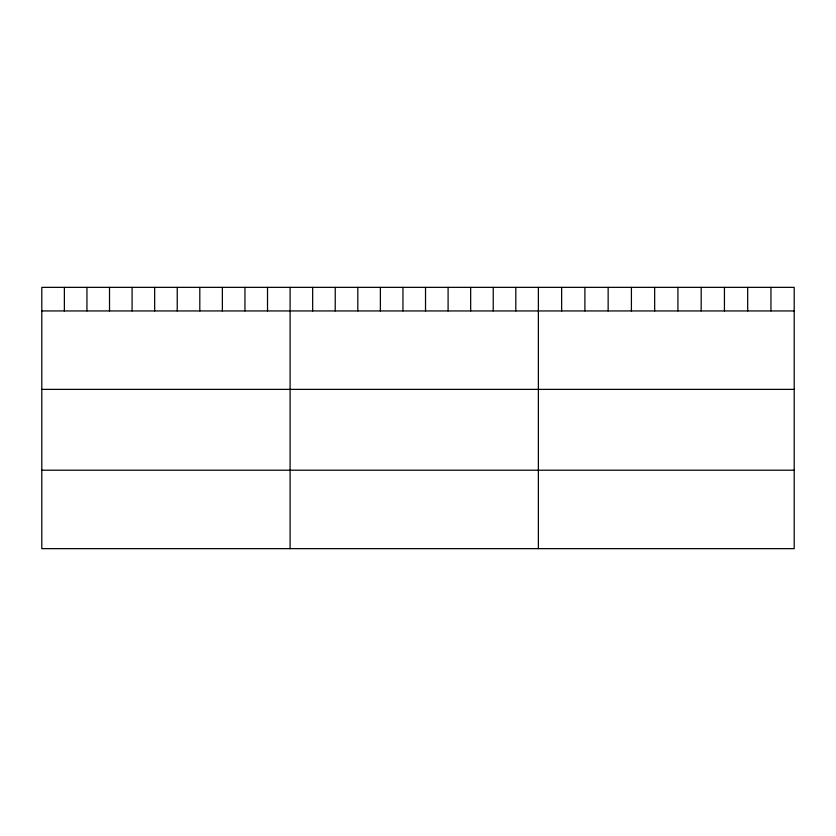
<?xml version="1.0" encoding="UTF-8"?>
<svg xmlns="http://www.w3.org/2000/svg" width="836" height="836" viewBox="0 0 836 836"><rect width="100%" height="100%" fill="white"/><g stroke="black" fill="none" stroke-linecap="round" stroke-linejoin="round"><path stroke-width="1.25" d="M794.2 310.94L794.2 548.646L41.8 548.646L41.8 287.354L794.2 287.354L794.2 310.94L41.8 310.94M41.8 389.377L794.2 389.377M41.8 470.208L794.2 470.208M770.949 287.354L770.949 310.94M747.687 287.354L747.687 310.94M724.436 287.354L724.436 310.94M701.174 287.354L701.174 310.94M677.923 287.354L677.923 310.94M654.661 287.354L654.661 310.94M631.41 287.354L631.41 310.94M608.148 287.354L608.148 310.94M584.897 287.354L584.897 310.94M561.635 287.354L561.635 310.94M538.384 287.354L538.384 548.646M515.812 287.354L515.812 310.94M493.24 287.354L493.24 310.94M470.668 287.354L470.668 310.94M448.096 287.354L448.096 310.94M425.524 287.354L425.524 310.94M402.952 287.354L402.952 310.94M380.38 287.354L380.38 310.94M357.808 287.354L357.808 310.94M335.236 287.354L335.236 310.94M312.664 287.354L312.664 310.94M290.092 287.354L290.092 548.646M267.52 287.354L267.52 310.94M244.948 287.354L244.948 310.94M222.376 287.354L222.376 310.94M199.804 287.354L199.804 310.94M177.232 287.354L177.232 310.94M154.66 287.354L154.66 310.94M132.088 287.354L132.088 310.94M109.516 287.354L109.516 310.94M86.944 287.354L86.944 310.94M64.372 287.354L64.372 310.94"/></g></svg>
